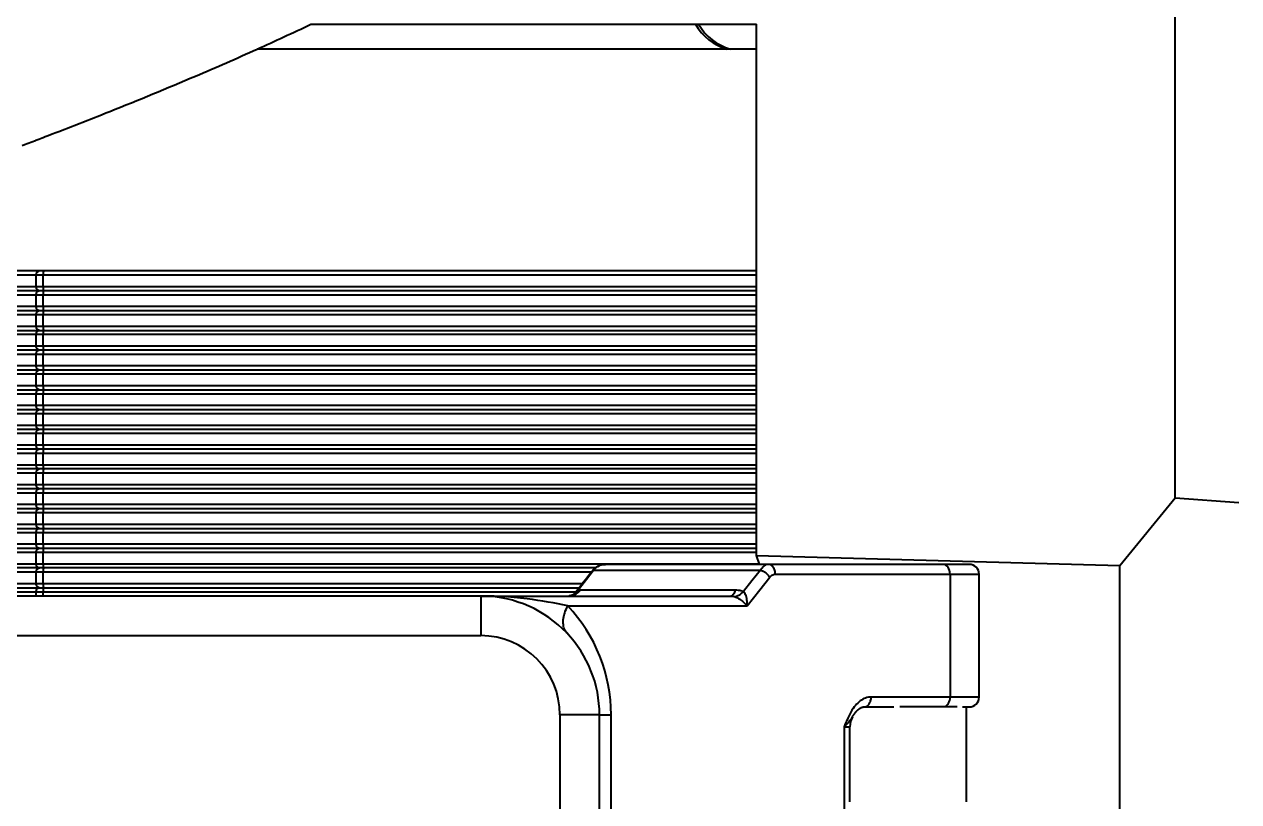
# Model space of a CAD drawing. Header units: millimetres. Extents: x 15 to 415, y 5 to 292.
# Drawn here: x 90.33 to 98, y 101.68 to 106.59 of the extents above; entities that cross this region are included whole.
import ezdxf

# ---------------------------------------------------------------- set-up
doc = ezdxf.new("R2010")
doc.units = ezdxf.units.MM
doc.layers.add('Geometries', color=7, linetype='Continuous')

msp = doc.modelspace()

# ---------------------------------------------------------------- linework, layer by layer
at = {"layer": 'Geometries', "linetype": 'Continuous', "lineweight": 40}
for p, q in [((97.5961, 103.5963), (97.5961, 111.6001)), ((92.1369, 106.5857), (94.5662, 106.5857)), ((94.5662, 106.5857), (94.5862, 106.5857)), ((94.5862, 106.5857), (94.9514, 106.5857)), ((94.9514, 106.4291), (94.9514, 106.5857)), ((94.7668, 106.4291), (91.7978, 106.4291)), ((94.7868, 106.4291), (94.7668, 106.4291)), ((94.9514, 106.4291), (94.7868, 106.4291)), ((94.9514, 106.4222), (94.9514, 106.4291)), ((94.9514, 105.8841), (94.9514, 106.4222)), ((94.9514, 105.7548), (94.9514, 105.8841)), ((94.9514, 105.0291), (94.9514, 105.7548)), ((90.4265, 105.0291), (89.4687, 105.0291)), ((89.4898, 105.0041), (90.402, 105.0041)), ((90.402, 105.0041), (90.402, 104.9291)), ((90.402, 105.0041), (90.4477, 105.0041)), ((90.4494, 105.0291), (90.4265, 105.0291)), ((90.4477, 104.9291), (90.4477, 105.0041)), ((90.4477, 105.0041), (94.9514, 105.0041)), ((94.9514, 105.0291), (90.4494, 105.0291)), ((94.9514, 105.0041), (94.9514, 105.0291)), ((94.9514, 104.9291), (94.9514, 105.0041)), ((90.4265, 104.9041), (89.4687, 104.9041)), ((90.402, 104.9291), (89.4898, 104.9291)), ((90.4477, 104.9291), (90.402, 104.9291)), ((90.4494, 104.9041), (90.4265, 104.9041)), ((94.9514, 104.9291), (90.4477, 104.9291)), ((94.9514, 104.9041), (90.4494, 104.9041)), ((94.9514, 104.9041), (94.9514, 104.9291)), ((94.9514, 104.8791), (94.9514, 104.9041)), ((89.4898, 104.8791), (90.402, 104.8791)), ((90.402, 104.8791), (90.402, 104.8041)), ((90.402, 104.8791), (90.4477, 104.8791)), ((90.4477, 104.8041), (90.4477, 104.8791)), ((90.4477, 104.8791), (94.9514, 104.8791)), ((94.9514, 104.8041), (94.9514, 104.8791)), ((89.4687, 104.7791), (90.4265, 104.7791)), ((90.402, 104.8041), (89.4898, 104.8041)), ((89.4898, 104.7541), (90.402, 104.7541)), ((90.4477, 104.8041), (90.402, 104.8041)), ((90.402, 104.7541), (90.402, 104.6791)), ((90.402, 104.7541), (90.4477, 104.7541)), ((90.4265, 104.7791), (90.4494, 104.7791)), ((94.9514, 104.8041), (90.4477, 104.8041)), ((90.4477, 104.6791), (90.4477, 104.7541)), ((90.4477, 104.7541), (94.9514, 104.7541)), ((90.4494, 104.7791), (94.9514, 104.7791)), ((94.9514, 104.7791), (94.9514, 104.8041)), ((94.9514, 104.7541), (94.9514, 104.7791)), ((94.9514, 104.6791), (94.9514, 104.7541)), ((90.402, 104.6791), (89.4898, 104.6791)), ((90.4477, 104.6791), (90.402, 104.6791)), ((94.9514, 104.6791), (90.4477, 104.6791)), ((94.9514, 104.6541), (94.9514, 104.6791)), ((89.4687, 104.6541), (90.4265, 104.6541)), ((89.4898, 104.6291), (90.402, 104.6291)), ((90.402, 104.6291), (90.402, 104.5541)), ((90.402, 104.6291), (90.4477, 104.6291)), ((90.4265, 104.6541), (90.4494, 104.6541)), ((90.4477, 104.5541), (90.4477, 104.6291)), ((90.4477, 104.6291), (94.9514, 104.6291)), ((90.4494, 104.6541), (94.9514, 104.6541)), ((94.9514, 104.6291), (94.9514, 104.6541)), ((94.9514, 104.5541), (94.9514, 104.6291)), ((90.4265, 104.5291), (89.4687, 104.5291)), ((90.402, 104.5541), (89.4898, 104.5541)), ((90.4477, 104.5541), (90.402, 104.5541)), ((90.4494, 104.5291), (90.4265, 104.5291)), ((94.9514, 104.5541), (90.4477, 104.5541)), ((94.9514, 104.5291), (90.4494, 104.5291)), ((94.9514, 104.5291), (94.9514, 104.5541)), ((94.9514, 104.5041), (94.9514, 104.5291)), ((89.4898, 104.5041), (90.402, 104.5041)), ((90.402, 104.5041), (90.402, 104.4291)), ((90.402, 104.5041), (90.4477, 104.5041)), ((90.4477, 104.4291), (90.4477, 104.5041)), ((90.4477, 104.5041), (94.9514, 104.5041)), ((94.9514, 104.4291), (94.9514, 104.5041)), ((89.4687, 104.4041), (90.4265, 104.4041)), ((90.402, 104.4291), (89.4898, 104.4291)), ((89.4898, 104.3791), (90.402, 104.3791)), ((90.4477, 104.4291), (90.402, 104.4291)), ((90.402, 104.3791), (90.402, 104.3041)), ((90.402, 104.3791), (90.4477, 104.3791)), ((90.4265, 104.4041), (90.4494, 104.4041)), ((94.9514, 104.4291), (90.4477, 104.4291)), ((90.4477, 104.3041), (90.4477, 104.3791)), ((90.4477, 104.3791), (94.9514, 104.3791)), ((90.4494, 104.4041), (94.9514, 104.4041)), ((94.9514, 104.4041), (94.9514, 104.4291)), ((94.9514, 104.3791), (94.9514, 104.4041)), ((94.9514, 104.3041), (94.9514, 104.3791)), ((90.402, 104.3041), (89.4898, 104.3041)), ((90.4477, 104.3041), (90.402, 104.3041)), ((94.9514, 104.3041), (90.4477, 104.3041)), ((94.9514, 104.2791), (94.9514, 104.3041)), ((89.4687, 104.2791), (90.4265, 104.2791)), ((89.4898, 104.2541), (90.402, 104.2541)), ((90.402, 104.2541), (90.402, 104.1791)), ((90.402, 104.2541), (90.4477, 104.2541)), ((90.4265, 104.2791), (90.4494, 104.2791)), ((90.4477, 104.1791), (90.4477, 104.2541)), ((90.4477, 104.2541), (94.9514, 104.2541)), ((90.4494, 104.2791), (94.9514, 104.2791)), ((94.9514, 104.2541), (94.9514, 104.2791)), ((94.9514, 104.1791), (94.9514, 104.2541)), ((89.4687, 104.1541), (90.4265, 104.1541)), ((90.402, 104.1791), (89.4898, 104.1791)), ((90.4477, 104.1791), (90.402, 104.1791)), ((90.4265, 104.1541), (90.4494, 104.1541)), ((94.9514, 104.1791), (90.4477, 104.1791)), ((90.4494, 104.1541), (94.9514, 104.1541)), ((94.9514, 104.1541), (94.9514, 104.1791)), ((94.9514, 104.1291), (94.9514, 104.1541)), ((89.4898, 104.1291), (90.402, 104.1291)), ((90.402, 104.1291), (90.402, 104.0541)), ((90.402, 104.1291), (90.4477, 104.1291)), ((90.4477, 104.0541), (90.4477, 104.1291)), ((90.4477, 104.1291), (94.9514, 104.1291)), ((94.9514, 104.0541), (94.9514, 104.1291)), ((90.4265, 104.0291), (89.4687, 104.0291)), ((90.402, 104.0541), (89.4898, 104.0541)), ((89.4898, 104.0041), (90.402, 104.0041)), ((90.4477, 104.0541), (90.402, 104.0541)), ((90.402, 104.0041), (90.402, 103.9291)), ((90.402, 104.0041), (90.4477, 104.0041)), ((90.4494, 104.0291), (90.4265, 104.0291)), ((94.9514, 104.0541), (90.4477, 104.0541)), ((90.4477, 103.9291), (90.4477, 104.0041)), ((90.4477, 104.0041), (94.9514, 104.0041)), ((94.9514, 104.0291), (90.4494, 104.0291)), ((94.9514, 104.0291), (94.9514, 104.0541)), ((94.9514, 104.0041), (94.9514, 104.0291)), ((94.9514, 103.9291), (94.9514, 104.0041)), ((90.402, 103.9291), (89.4898, 103.9291)), ((90.4477, 103.9291), (90.402, 103.9291)), ((94.9514, 103.9291), (90.4477, 103.9291)), ((94.9514, 103.9041), (94.9514, 103.9291)), ((90.4265, 103.9041), (89.4687, 103.9041)), ((89.4898, 103.8791), (90.402, 103.8791)), ((90.402, 103.8791), (90.402, 103.8041)), ((90.402, 103.8791), (90.4477, 103.8791)), ((90.4494, 103.9041), (90.4265, 103.9041)), ((90.4477, 103.8041), (90.4477, 103.8791)), ((90.4477, 103.8791), (94.9514, 103.8791)), ((94.9514, 103.9041), (90.4494, 103.9041)), ((94.9514, 103.8791), (94.9514, 103.9041)), ((94.9514, 103.8041), (94.9514, 103.8791)), ((90.4265, 103.7791), (89.4687, 103.7791)), ((90.402, 103.8041), (89.4898, 103.8041)), ((89.4898, 103.7541), (90.402, 103.7541)), ((90.4477, 103.8041), (90.402, 103.8041)), ((90.402, 103.7541), (90.402, 103.6791)), ((90.402, 103.7541), (90.4477, 103.7541)), ((90.4494, 103.7791), (90.4265, 103.7791)), ((94.9514, 103.8041), (90.4477, 103.8041)), ((90.4477, 103.6791), (90.4477, 103.7541)), ((90.4477, 103.7541), (94.9514, 103.7541)), ((94.9514, 103.7791), (90.4494, 103.7791)), ((94.9514, 103.7791), (94.9514, 103.8041)), ((94.9514, 103.7541), (94.9514, 103.7791)), ((94.9514, 103.6791), (94.9514, 103.7541)), ((90.402, 103.6791), (89.4898, 103.6791)), ((90.4477, 103.6791), (90.402, 103.6791)), ((94.9514, 103.6791), (90.4477, 103.6791)), ((94.9514, 103.6541), (94.9514, 103.6791)), ((90.4265, 103.6541), (89.4687, 103.6541)), ((89.4898, 103.6291), (90.402, 103.6291)), ((90.402, 103.6291), (90.402, 103.5541)), ((90.402, 103.6291), (90.4477, 103.6291)), ((90.4494, 103.6541), (90.4265, 103.6541)), ((90.4477, 103.5541), (90.4477, 103.6291)), ((90.4477, 103.6291), (94.9514, 103.6291)), ((94.9514, 103.6541), (90.4494, 103.6541)), ((94.9514, 103.6291), (94.9514, 103.6541)), ((94.9514, 103.5541), (94.9514, 103.6291)), ((89.4687, 103.5291), (90.4265, 103.5291)), ((90.402, 103.5541), (89.4898, 103.5541)), ((90.4477, 103.5541), (90.402, 103.5541)), ((90.4265, 103.5291), (90.4494, 103.5291)), ((94.9514, 103.5541), (90.4477, 103.5541)), ((90.4494, 103.5291), (94.9514, 103.5291)), ((94.9514, 103.5291), (94.9514, 103.5541)), ((94.9514, 103.5041), (94.9514, 103.5291)), ((97.2469, 103.1704), (97.5961, 103.5963)), ((97.5961, 103.5963), (97.9968, 103.5679)), ((89.4898, 103.5041), (90.402, 103.5041)), ((90.402, 103.5041), (90.402, 103.4291)), ((90.402, 103.5041), (90.4477, 103.5041)), ((90.4477, 103.4291), (90.4477, 103.5041)), ((90.4477, 103.5041), (94.9514, 103.5041)), ((94.9514, 103.4291), (94.9514, 103.5041)), ((89.4687, 103.4041), (90.4265, 103.4041)), ((90.402, 103.4291), (89.4898, 103.4291)), ((89.4898, 103.3791), (90.402, 103.3791)), ((90.4477, 103.4291), (90.402, 103.4291)), ((90.402, 103.3791), (90.402, 103.3041)), ((90.402, 103.3791), (90.4477, 103.3791)), ((90.4265, 103.4041), (90.4494, 103.4041)), ((94.9514, 103.4291), (90.4477, 103.4291)), ((90.4477, 103.3041), (90.4477, 103.3791)), ((90.4477, 103.3791), (94.9514, 103.3791)), ((90.4494, 103.4041), (94.9514, 103.4041)), ((94.9514, 103.4041), (94.9514, 103.4291)), ((94.9514, 103.3791), (94.9514, 103.4041)), ((94.9514, 103.3041), (94.9514, 103.3791)), ((90.402, 103.3041), (89.4898, 103.3041)), ((90.4477, 103.3041), (90.402, 103.3041)), ((94.9514, 103.3041), (90.4477, 103.3041)), ((94.9514, 103.2791), (94.9514, 103.3041)), ((89.4687, 103.2791), (90.4265, 103.2791)), ((89.4898, 103.2541), (90.402, 103.2541)), ((90.402, 103.2541), (90.402, 103.1791)), ((90.402, 103.2541), (90.4477, 103.2541)), ((90.4265, 103.2791), (90.4494, 103.2791)), ((90.4477, 103.1791), (90.4477, 103.2541)), ((90.4477, 103.2541), (94.9514, 103.2541)), ((90.4494, 103.2791), (94.9514, 103.2791)), ((94.9514, 103.2541), (94.9514, 103.2791)), ((94.9514, 103.2339), (94.9514, 103.2541)), ((94.9514, 103.2339), (97.2469, 103.1704)), ((94.9709, 103.1791), (94.9514, 103.2339)), ((90.4265, 103.1541), (89.4687, 103.1541)), ((90.402, 103.1791), (89.4898, 103.1791)), ((90.4477, 103.1791), (90.402, 103.1791)), ((90.4494, 103.1541), (90.4265, 103.1541)), ((94.9709, 103.1791), (90.4477, 103.1791)), ((93.9334, 103.1541), (90.4494, 103.1541)), ((93.9226, 103.1406), (94.9779, 103.1406)), ((93.998, 103.1772), (93.9969, 103.1772)), ((94.9716, 103.1772), (93.998, 103.1772)), ((94.9716, 103.1772), (94.9709, 103.1791)), ((95.0264, 103.1772), (94.9716, 103.1772)), ((96.1301, 103.1772), (95.0264, 103.1772)), ((96.2949, 103.1772), (96.1301, 103.1772)), ((97.2469, 98.7065), (97.2469, 103.1704)), ((89.4898, 103.1291), (90.402, 103.1291)), ((90.402, 103.1291), (90.402, 103.0541)), ((90.402, 103.1291), (90.4477, 103.1291)), ((90.4477, 103.0541), (90.4477, 103.1291)), ((90.4477, 103.1291), (93.91, 103.1291)), ((93.9144, 103.1348), (93.91, 103.1291)), ((95.0706, 103.1147), (96.1743, 103.1147)), ((96.1743, 103.1147), (96.1743, 102.3397)), ((96.1743, 103.1147), (96.3574, 103.1147)), ((96.3574, 102.3397), (96.3574, 103.1147)), ((89.4687, 103.0291), (90.4265, 103.0291)), ((90.402, 103.0541), (89.4898, 103.0541)), ((89.4898, 103.0041), (90.402, 103.0041)), ((90.4477, 103.0541), (90.402, 103.0541)), ((90.402, 103.0041), (90.402, 102.9772)), ((90.402, 103.0041), (90.4477, 103.0041)), ((90.4265, 103.0291), (90.4494, 103.0291)), ((93.8517, 103.0541), (90.4477, 103.0541)), ((90.4477, 102.9772), (90.4477, 103.0041)), ((90.4477, 103.0041), (93.8126, 103.0041)), ((90.4494, 103.0291), (93.8322, 103.0291)), ((93.8126, 103.0041), (93.8074, 102.9974)), ((93.8081, 102.9981), (93.8078, 102.9977)), ((93.8166, 103.0091), (93.8126, 103.0041)), ((93.8321, 103.0291), (93.8166, 103.0091)), ((94.8194, 103.0138), (93.8413, 103.0138)), ((90.402, 102.9772), (89.4898, 102.9772)), ((90.4477, 102.9772), (90.402, 102.9772)), ((93.2103, 102.9772), (90.4477, 102.9772)), ((93.2103, 102.9772), (93.7609, 102.9772)), ((93.2103, 102.9772), (93.2103, 102.7272)), ((93.222, 102.9772), (93.2212, 102.9772)), ((93.7597, 102.9147), (94.8918, 102.9147)), ((93.7609, 102.9772), (94.7874, 102.9772)), ((93.7609, 102.9772), (93.7625, 102.9772)), ((93.7625, 102.9772), (93.7681, 102.9775)), ((93.7825, 102.9802), (93.784, 102.9808)), ((93.7826, 102.9803), (93.7825, 102.9803)), ((93.7827, 102.9803), (93.7825, 102.9803)), ((93.784, 102.9808), (93.7849, 102.9812)), ((86.8593, 102.7272), (93.2103, 102.7272)), ((95.8806, 102.3397), (95.6758, 102.3397)), ((96.1743, 102.3397), (95.8806, 102.3397)), ((96.3574, 102.3397), (96.1743, 102.3397)), ((93.7103, 102.2272), (93.7103, 97.589)), ((93.9603, 102.2272), (93.7103, 102.2272)), ((93.9603, 99.064), (93.9603, 102.2272)), ((93.9603, 102.2272), (93.9793, 102.2272)), ((93.9793, 102.2272), (94.0335, 102.2272)), ((94.0335, 99.064), (94.0335, 102.2272)), ((95.6305, 102.2772), (95.6316, 102.2772)), ((95.6316, 102.2772), (95.8178, 102.2772)), ((95.8565, 102.2791), (96.1407, 102.2791)), ((96.1407, 102.2791), (96.219, 102.2791)), ((96.2524, 102.2772), (96.2786, 102.2772)), ((96.2786, 101.6791), (96.2786, 102.2772)), ((96.2786, 102.2772), (96.2949, 102.2772)), ((95.5046, 102.1522), (95.5046, 99.064)), ((95.5046, 102.1522), (95.5412, 102.1522)), ((95.5412, 101.6791), (95.5412, 102.1522)), ((95.5573, 102.2145), (95.5577, 102.2151))]:
    msp.add_line(p, q, dxfattribs=at)
at = {"layer": 'Geometries', "linetype": 'Continuous', "lineweight": 40, "flags": 128}
for points in [[(90.3148, 105.8216), (90.3289, 105.8269), (90.353, 105.836), (90.3762, 105.8448), (90.3986, 105.8533), (90.402, 105.8546)], [(90.402, 105.8546), (90.4202, 105.8615), (90.4405, 105.8692), (90.4478, 105.872)], [(90.4478, 105.872), (90.4599, 105.8766), (90.4785, 105.8837), (90.4795, 105.8841)], [(93.8206, 103.0091), (93.8494, 103.0461), (93.878, 103.083), (93.9003, 103.1118), (93.9226, 103.1406)], [(93.9334, 103.1541), (93.9329, 103.1537), (93.9305, 103.1517), (93.9281, 103.1496), (93.9258, 103.1474), (93.9238, 103.1455), (93.9228, 103.1444), (93.9213, 103.1429), (93.9194, 103.1408), (93.917, 103.1381), (93.9144, 103.1348)], [(93.9144, 103.1348), (93.9164, 103.1369), (93.9192, 103.139), (93.9226, 103.1406)], [(93.9226, 103.1406), (93.9289, 103.1474), (93.9356, 103.1536), (93.9426, 103.1591), (93.95, 103.1639), (93.9576, 103.1679), (93.9654, 103.1713), (93.9734, 103.1739), (93.9816, 103.1757), (93.9898, 103.1769), (93.998, 103.1772)], [(93.9969, 103.1772), (93.9929, 103.1771), (93.9896, 103.1769), (93.9871, 103.1766), (93.9851, 103.1764), (93.9831, 103.1761), (93.9812, 103.1758), (93.9784, 103.1753), (93.9755, 103.1746), (93.9722, 103.1738), (93.9688, 103.1728), (93.9659, 103.1719), (93.9632, 103.1709), (93.9599, 103.1697), (93.958, 103.1689), (93.9566, 103.1683), (93.9555, 103.1678), (93.9541, 103.1671), (93.9522, 103.1662), (93.9496, 103.1648), (93.9475, 103.1636), (93.9459, 103.1627), (93.9442, 103.1617), (93.9421, 103.1603), (93.9396, 103.1587), (93.9372, 103.157), (93.935, 103.1553), (93.9334, 103.1541)], [(94.9779, 103.1406), (94.9232, 103.073), (94.8688, 103.0049)], [(95.0264, 103.1772), (95.0212, 103.1769), (95.016, 103.1758), (95.0108, 103.1739), (95.0057, 103.1713), (95.0007, 103.168), (94.9957, 103.164), (94.991, 103.1592), (94.9864, 103.1537), (94.982, 103.1475), (94.9779, 103.1406)], [(94.9779, 103.1406), (94.9832, 103.1388), (94.9887, 103.1365), (94.9941, 103.1338), (94.9995, 103.1307), (95.0049, 103.1273), (95.01, 103.1235), (95.015, 103.1195), (95.0197, 103.1151), (95.0241, 103.1106), (95.0282, 103.106), (95.0319, 103.1012), (95.0351, 103.0964)], [(95.0577, 103.1589), (95.0544, 103.163), (95.051, 103.1667), (95.0472, 103.1699), (95.0433, 103.1725), (95.0392, 103.1745), (95.035, 103.176), (95.0307, 103.1769), (95.0264, 103.1772)], [(95.0706, 103.1147), (95.0704, 103.1209), (95.0698, 103.1269), (95.0687, 103.1329), (95.0672, 103.1386), (95.0654, 103.1442), (95.0632, 103.1495), (95.0606, 103.1544), (95.0577, 103.1589)], [(93.91, 103.1291), (93.8794, 103.0897), (93.8516, 103.0541)], [(94.8918, 102.9147), (94.9318, 102.9659), (94.9719, 103.0168), (95.0351, 103.0964)], [(95.0351, 103.0964), (95.0394, 103.1011), (95.0439, 103.1052), (95.0488, 103.1085), (95.0539, 103.1111), (95.0593, 103.1131), (95.0649, 103.1143), (95.0706, 103.1147)], [(93.7771, 102.9785), (93.7787, 102.9788), (93.7874, 102.9807), (93.796, 102.9833), (93.8044, 102.9867), (93.8125, 102.9909), (93.8203, 102.9957), (93.8277, 103.0011), (93.8347, 103.0072), (93.8413, 103.0138)], [(93.7849, 102.9812), (93.7873, 102.9822), (93.7928, 102.9848), (93.798, 102.9879), (93.8031, 102.9913), (93.8079, 102.9952), (93.8124, 102.9995), (93.8167, 103.0041), (93.8206, 103.0091)], [(93.8078, 102.9977), (93.8072, 102.997), (93.8064, 102.9961), (93.8058, 102.9954), (93.8053, 102.9949), (93.8048, 102.9943), (93.804, 102.9935), (93.803, 102.9927), (93.8021, 102.9918), (93.8013, 102.9911), (93.8003, 102.9903), (93.7991, 102.9894), (93.7981, 102.9886), (93.7973, 102.988), (93.7962, 102.9873), (93.795, 102.9865), (93.794, 102.9858), (93.7932, 102.9854), (93.7924, 102.9849), (93.7914, 102.9843), (93.79, 102.9836), (93.7883, 102.9827), (93.786, 102.9817), (93.7849, 102.9812)], [(93.8206, 103.0091), (93.817, 103.0069), (93.8135, 103.004), (93.8101, 103.0005), (93.8081, 102.9981)], [(93.8413, 103.0138), (93.838, 103.0137), (93.8344, 103.0132), (93.8306, 103.0124), (93.8258, 103.011), (93.8206, 103.0091)], [(93.8516, 103.0541), (93.8441, 103.0444), (93.8321, 103.0291)], [(94.7874, 102.9772), (94.7909, 102.9776), (94.7945, 102.9788), (94.798, 102.9807), (94.8014, 102.9833), (94.8047, 102.9867), (94.808, 102.9909), (94.8111, 102.9957), (94.814, 103.0011), (94.8168, 103.0072), (94.8194, 103.0138)], [(94.8124, 102.9743), (94.8193, 102.9751), (94.8264, 102.9769), (94.8335, 102.9795), (94.8407, 102.983), (94.8479, 102.9873), (94.855, 102.9924), (94.862, 102.9983), (94.8688, 103.0049)], [(94.8688, 103.0049), (94.8614, 103.0077), (94.8536, 103.01), (94.8455, 103.0117), (94.837, 103.0129), (94.8283, 103.0136), (94.8194, 103.0138)], [(94.8918, 102.9147), (94.8924, 102.9244), (94.8925, 102.934), (94.8921, 102.9434), (94.8912, 102.9525), (94.8899, 102.9613), (94.8881, 102.9697), (94.8859, 102.9774), (94.8832, 102.9846), (94.8802, 102.991), (94.8768, 102.9966), (94.873, 103.0013), (94.8688, 103.0049)], [(93.2212, 102.9772), (93.2203, 102.9772), (93.2183, 102.9772), (93.2165, 102.9772), (93.2148, 102.9772)], [(93.5032, 102.9589), (93.4623, 102.9637), (93.4209, 102.9677), (93.3792, 102.9711), (93.3372, 102.9738), (93.295, 102.9757), (93.2527, 102.9768), (93.222, 102.9772)], [(93.689, 102.9291), (93.6672, 102.9332), (93.6353, 102.939), (93.6029, 102.9445), (93.5701, 102.9497), (93.5368, 102.9545), (93.5032, 102.9589)], [(93.7597, 102.9147), (93.7296, 102.921), (93.6987, 102.9272), (93.689, 102.9291)], [(93.755, 102.7429), (93.75, 102.7487), (93.7456, 102.755), (93.7418, 102.7618), (93.7386, 102.769), (93.7359, 102.7766), (93.7339, 102.7847), (93.7322, 102.7947), (93.7312, 102.8051), (93.7311, 102.8159), (93.7318, 102.8272), (93.7331, 102.8375), (93.735, 102.8481), (93.7376, 102.8588), (93.7407, 102.8698), (93.7445, 102.8809), (93.749, 102.8921), (93.754, 102.9034), (93.7597, 102.9147)], [(93.7825, 102.9803), (93.7825, 102.9803), (93.7821, 102.9802), (93.7817, 102.98), (93.7813, 102.9799), (93.7808, 102.9798), (93.7797, 102.9795), (93.7784, 102.9791), (93.777, 102.9788), (93.7754, 102.9785), (93.7735, 102.9782), (93.7711, 102.9779), (93.7694, 102.9777), (93.7681, 102.9775)], [(93.7681, 102.9775), (93.7698, 102.9776), (93.7771, 102.9785)], [(93.7841, 102.9808), (93.7835, 102.9806), (93.7829, 102.9804), (93.7826, 102.9803)], [(93.7849, 102.9812), (93.7834, 102.9806), (93.7827, 102.9803)], [(94.7874, 102.9772), (94.7923, 102.9772), (94.797, 102.9769), (94.8014, 102.9765), (94.8054, 102.9759), (94.8091, 102.9752), (94.8124, 102.9743)], [(94.8124, 102.9743), (94.8172, 102.9725), (94.8221, 102.9705), (94.8272, 102.9681), (94.8323, 102.9653), (94.8376, 102.9623), (94.8429, 102.9589)], [(94.8429, 102.9589), (94.8496, 102.9543), (94.8563, 102.9493), (94.8629, 102.944), (94.8692, 102.9384), (94.8774, 102.9307), (94.8849, 102.9227), (94.8918, 102.9147)], [(95.6758, 102.3397), (95.6669, 102.3393), (95.658, 102.3381), (95.6492, 102.3361), (95.6405, 102.3333), (95.6319, 102.3298), (95.6235, 102.3256), (95.6152, 102.3208), (95.6071, 102.3153), (95.5989, 102.3089), (95.591, 102.3018), (95.5833, 102.2942), (95.576, 102.286), (95.569, 102.2772), (95.5623, 102.2681), (95.5546, 102.2565), (95.5473, 102.2444), (95.5404, 102.2319), (95.5338, 102.219), (95.5275, 102.2057), (95.5196, 102.1881), (95.512, 102.1702), (95.5046, 102.1522)], [(95.6628, 102.2955), (95.6657, 102.3001), (95.6683, 102.305), (95.6705, 102.3103), (95.6724, 102.3158), (95.6739, 102.3216), (95.6749, 102.3275), (95.6755, 102.3336), (95.6758, 102.3397)], [(95.5577, 102.2151), (95.5586, 102.2166), (95.5597, 102.2184), (95.5607, 102.22), (95.5617, 102.2215), (95.5626, 102.2229), (95.5635, 102.2243), (95.564, 102.225)], [(95.564, 102.225), (95.5653, 102.227), (95.5673, 102.2299), (95.5673, 102.2299)], [(95.5673, 102.2299), (95.5689, 102.2322), (95.5705, 102.2344), (95.5719, 102.2363), (95.5732, 102.238), (95.5744, 102.2397), (95.5749, 102.2403)], [(95.5749, 102.2403), (95.5754, 102.2409), (95.5765, 102.2424), (95.5778, 102.244), (95.579, 102.2453), (95.5799, 102.2464), (95.5805, 102.2471), (95.5815, 102.2482), (95.5828, 102.2497), (95.5844, 102.2515), (95.5861, 102.2532), (95.5881, 102.2552), (95.5902, 102.2572), (95.5921, 102.2589), (95.5939, 102.2605), (95.5955, 102.2618), (95.5974, 102.2633), (95.599, 102.2645), (95.6004, 102.2655), (95.6019, 102.2666), (95.6035, 102.2676), (95.6051, 102.2687), (95.6077, 102.2702), (95.6102, 102.2715), (95.6127, 102.2727), (95.615, 102.2737), (95.6171, 102.2745), (95.619, 102.2752), (95.6207, 102.2756), (95.6213, 102.2758), (95.6219, 102.276)], [(95.6219, 102.276), (95.6222, 102.276), (95.6231, 102.2763), (95.6242, 102.2765), (95.6252, 102.2767), (95.6256, 102.2767), (95.6259, 102.2768)], [(95.6259, 102.2768), (95.6259, 102.2768), (95.6262, 102.2768), (95.6267, 102.2769), (95.6274, 102.277), (95.6282, 102.2771), (95.6293, 102.2772), (95.6305, 102.2772)], [(95.6316, 102.2772), (95.6359, 102.2775), (95.6402, 102.2784), (95.6444, 102.2799), (95.6485, 102.282), (95.6524, 102.2846), (95.6561, 102.2878), (95.6596, 102.2914), (95.6628, 102.2955)], [(95.5046, 102.1522), (95.5165, 102.1626), (95.527, 102.1729), (95.5361, 102.1831), (95.5439, 102.1932), (95.5507, 102.203), (95.5577, 102.2143)], [(95.5577, 102.2143), (95.5584, 102.2155), (95.5585, 102.2157)]]:
    msp.add_lwpolyline(points, dxfattribs=at)
at = {"layer": 'Geometries', "linetype": 'Continuous', "lineweight": 40}
for centre, radius, start, end in [((84.0572, 123.6337), 18.8657, 294.22312, 295.35833), ((94.863, 106.7591), 0.3437, 210.28666, 253.7492), ((94.883, 106.7591), 0.3438, 210.28562, 253.74598), ((83.0024, 125.9782), 21.4366, 293.09127, 294.22319), ((81.6693, 129.1165), 24.8463, 291.7303, 293.0809), ((80.1118, 133.0136), 29.0431, 290.91465, 291.73796), ((96.2949, 103.1147), 0.0625, 0, 90), ((93.2103, 102.2272), 0.75, 88.66972, 90), ((93.2103, 102.2272), 0.75, 43.62516, 88.66972), ((93.0335, 102.2272), 1, 0, 43.43254), ((93.2103, 102.2272), 0.5, 0, 90), ((93.2103, 102.2272), 0.75, 0, 43.62516), ((96.2949, 102.3397), 0.0625, 270, 0), ((95.6662, 102.1522), 0.125, 149.47893, 180)]:
    msp.add_arc(centre, radius, start, end, dxfattribs=at)
for centre, major_axis, ratio, start_param, end_param in [((90.4265, 105.0041), (0, -0.025), 0.980278, 3.141593, 4.712389), ((90.4494, 105.0041), (0, -0.025), 0.065114, 3.141593, 4.712389), ((90.4265, 104.9291), (0, -0.025), 0.980278, 4.712389, 6.283185), ((90.4265, 104.8791), (0, -0.025), 0.980278, 3.141593, 4.712389), ((90.4494, 104.9291), (0, 0.025), 0.065114, 1.570796, 3.141593), ((90.4494, 104.8791), (0, -0.025), 0.065114, 3.141593, 4.712389), ((90.4265, 104.8041), (0, -0.025), 0.980278, 4.712389, 6.283185), ((90.4265, 104.7541), (0, -0.025), 0.980278, 3.141593, 4.712389), ((90.4494, 104.8041), (0, 0.025), 0.065114, 1.570796, 3.141593), ((90.4494, 104.7541), (0, -0.025), 0.065114, 3.141593, 4.712389), ((90.4265, 104.6791), (0, -0.025), 0.980278, 4.712389, 6.283185), ((90.4494, 104.6791), (0, 0.025), 0.065114, 1.570796, 3.141593), ((90.4265, 104.6291), (0, -0.025), 0.980278, 3.141593, 4.712389), ((90.4494, 104.6291), (0, -0.025), 0.065114, 3.141593, 4.712389), ((90.4265, 104.5541), (0, -0.025), 0.980278, 4.712389, 6.283185), ((90.4265, 104.5041), (0, -0.025), 0.980278, 3.141593, 4.712389), ((90.4494, 104.5541), (0, 0.025), 0.065114, 1.570796, 3.141593), ((90.4494, 104.5041), (0, -0.025), 0.065114, 3.141593, 4.712389), ((90.4265, 104.4291), (0, -0.025), 0.980278, 4.712389, 6.283185), ((90.4265, 104.3791), (0, -0.025), 0.980278, 3.141593, 4.712389), ((90.4494, 104.4291), (0, 0.025), 0.065114, 1.570796, 3.141593), ((90.4494, 104.3791), (0, -0.025), 0.065114, 3.141593, 4.712389), ((90.4265, 104.3041), (0, -0.025), 0.980278, 4.712389, 6.283185), ((90.4494, 104.3041), (0, 0.025), 0.065114, 1.570796, 3.141593), ((90.4265, 104.2541), (0, -0.025), 0.980278, 3.141593, 4.712389), ((90.4494, 104.2541), (0, -0.025), 0.065114, 3.141593, 4.712389), ((90.4265, 104.1791), (0, -0.025), 0.980278, 4.712389, 6.283185), ((90.4265, 104.1291), (0, -0.025), 0.980278, 3.141593, 4.712389), ((90.4494, 104.1791), (0, 0.025), 0.065114, 1.570796, 3.141593), ((90.4494, 104.1291), (0, -0.025), 0.065114, 3.141593, 4.712389), ((90.4265, 104.0541), (0, -0.025), 0.980278, 4.712389, 6.283185), ((90.4265, 104.0041), (0, -0.025), 0.980278, 3.141593, 4.712389), ((90.4494, 104.0541), (0, 0.025), 0.065114, 1.570796, 3.141593), ((90.4494, 104.0041), (0, -0.025), 0.065114, 3.141593, 4.712389), ((90.4265, 103.9291), (0, -0.025), 0.980278, 4.712389, 6.283185), ((90.4494, 103.9291), (0, 0.025), 0.065114, 1.570796, 3.141593), ((90.4265, 103.8791), (0, -0.025), 0.980278, 3.141593, 4.712389), ((90.4494, 103.8791), (0, -0.025), 0.065114, 3.141593, 4.712389), ((90.4265, 103.8041), (0, -0.025), 0.980278, 4.712389, 6.283185), ((90.4265, 103.7541), (0, -0.025), 0.980278, 3.141593, 4.712389), ((90.4494, 103.8041), (0, 0.025), 0.065114, 1.570796, 3.141593), ((90.4494, 103.7541), (0, -0.025), 0.065114, 3.141593, 4.712389), ((90.4265, 103.6791), (0, -0.025), 0.980278, 4.712389, 6.283185), ((90.4494, 103.6791), (0, 0.025), 0.065114, 1.570796, 3.141593), ((90.4265, 103.6291), (0, -0.025), 0.980278, 3.141593, 4.712389), ((90.4494, 103.6291), (0, -0.025), 0.065114, 3.141593, 4.712389), ((90.4265, 103.5541), (0, -0.025), 0.980278, 4.712389, 6.283185), ((90.4265, 103.5041), (0, -0.025), 0.980278, 3.141593, 4.712389), ((90.4494, 103.5541), (0, 0.025), 0.065114, 1.570796, 3.141593), ((90.4494, 103.5041), (0, -0.025), 0.065114, 3.141593, 4.712389), ((90.4265, 103.4291), (0, -0.025), 0.980278, 4.712389, 6.283185), ((90.4265, 103.3791), (0, -0.025), 0.980278, 3.141593, 4.712389), ((90.4494, 103.4291), (0, 0.025), 0.065114, 1.570796, 3.141593), ((90.4494, 103.3791), (0, -0.025), 0.065114, 3.141593, 4.712389), ((90.4265, 103.3041), (0, -0.025), 0.980278, 4.712389, 6.283185), ((90.4494, 103.3041), (0, 0.025), 0.065114, 1.570796, 3.141593), ((90.4265, 103.2541), (0, -0.025), 0.980278, 3.141593, 4.712389), ((90.4494, 103.2541), (0, -0.025), 0.065114, 3.141593, 4.712389), ((90.4265, 103.1791), (0, -0.025), 0.980278, 4.712389, 6.283185), ((90.4265, 103.1291), (0, -0.025), 0.980278, 3.141593, 4.712389), ((90.4494, 103.1791), (0, 0.025), 0.065114, 1.570796, 3.141593), ((90.4494, 103.1291), (0, -0.025), 0.065114, 3.141593, 4.712389), ((96.1301, 103.1147), (0, -0.0625), 0.707107, 1.570796, 3.141593), ((90.4265, 103.0541), (0, -0.025), 0.980278, 4.712389, 6.283185), ((90.4265, 103.0041), (0, -0.025), 0.980278, 3.141593, 4.712389), ((90.4494, 103.0541), (0, 0.025), 0.065114, 1.570796, 3.141593), ((90.4494, 103.0041), (0, -0.025), 0.065114, 3.141593, 4.712389), ((96.1301, 102.3397), (0, -0.0625), 0.707107, 0.242374, 1.570796)]:
    msp.add_ellipse(centre, major_axis=major_axis, ratio=ratio, start_param=start_param, end_param=end_param, dxfattribs=at)

doc.saveas('drawing.dxf')
